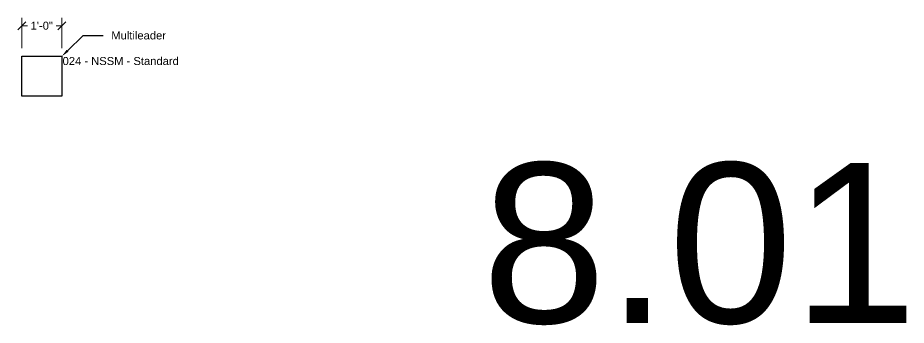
# Model space of a CAD drawing. Header units: inches. Extents: x -301 to 39679, y -468 to 370.
# Drawn here: x -211.1 to 55.2, y -211.4 to -119.2 of the extents above; entities that cross this region are included whole.
import ezdxf
from ezdxf import colors
from ezdxf.entities.mleader import LeaderData, LeaderLine
from ezdxf.math import Vec2, Vec3

# ---------------------------------------------------------------- set-up
doc = ezdxf.new("R2010")
doc.units = ezdxf.units.IN
doc.header["$MEASUREMENT"] = 0
doc.layers.get('Defpoints').update_dxf_attribs({"color": 3})
doc.layers.add('NSE-Call-Outs', color=51, linetype='Continuous', lineweight=13)
doc.layers.add('NSE-Dimensions', color=51, linetype='Continuous', lineweight=13)
doc.styles.add('024 - NSSM - Standard', font='arial.ttf', dxfattribs={"height": 2.4})
doc.styles.add('048 - NSSM - Standard', font='arial.ttf', dxfattribs={"height": 4.8})
doc.dimstyles.new('024 - NSSM - Standard', dxfattribs={"dimtxt": 2.4, "dimasz": 2.4, "dimexe": 2.4, "dimexo": 2.4, "dimgap": 1.2, "dimtad": 0, "dimtih": 1, "dimtoh": 1, "dimdec": 4, "dimzin": 3, "dimdsep": 46, "dimlunit": 4, "dimtxsty": '024 - NSSM - Standard', "dimblk": 'OBLIQUE', "dimcen": 2.4, "dimclrd": 256, "dimclre": 256, "dimclrt": 256, "dimadec": 0, "dimazin": 0, "dimtfac": 0.7, "dimtdec": 4, "dimtmove": 1, "dimatfit": 2, "dimfxl": 1, "dimtfill": 1, "dimtfillclr": 11, "dimfrac": 1, "dimtolj": 1, "dimtzin": 0, "dimlwd": 0, "dimlwe": 0, "dimarcsym": 0})

# ---------------------------------------------------------------- blocks, each defined once
blk = doc.blocks.new('_Oblique')
at = {"color": 0, "linetype": 'ByBlock', "lineweight": -2}
blk.add_line((-0.5, -0.5), (0.5, 0.5), dxfattribs=at)
blk = doc.blocks.new('*D16')
at = {"layer": 'Defpoints', "color": 0, "transparency": 16777216}
for p in [(-197.94, -121.6), (-209.94, -130.76), (-197.94, -130.76)]:
    blk.add_point(p, dxfattribs=at)
at = {"layer": 'NSE-Dimensions', "lineweight": 0, "transparency": 16777216}
for p, q in [((-209.94, -128.36), (-209.94, -119.2)), ((-197.94, -128.36), (-197.94, -119.2)), ((-209.94, -121.6), (-208.21, -121.6)), ((-197.94, -121.6), (-199.66, -121.6))]:
    blk.add_line(p, q, dxfattribs=at)
at = {"layer": 'NSE-Dimensions', "lineweight": 0, "transparency": 16777216, "xscale": 2.4, "yscale": 2.4, "zscale": 2.4, "rotation": 180}
blk.add_blockref('_Oblique', (-209.94, -121.6), dxfattribs=at)
at = {"layer": 'NSE-Dimensions', "lineweight": 0, "transparency": 16777216, "xscale": 2.4, "yscale": 2.4, "zscale": 2.4}
blk.add_blockref('_Oblique', (-197.94, -121.6), dxfattribs=at)
at = {"layer": 'NSE-Dimensions', "transparency": 16777216, "insert": (-203.94, -121.6), "char_height": 2.4, "attachment_point": 5, "style": '024 - NSSM - Standard', "bg_fill": 3, "box_fill_scale": 1.25, "bg_fill_color": 256, "bg_fill_true_color": 13158600, "bg_fill_transparency": 0}
blk.add_mtext('\\A1;1\'-0"', dxfattribs=at)

msp = doc.modelspace()

# ---------------------------------------------------------------- linework, layer by layer
at = {"layer": 'Defpoints'}
msp.add_lwpolyline([(-209.93558, -130.76308), (-197.93558, -130.76308), (-197.93558, -142.76308), (-209.93558, -142.76308)], close=True, dxfattribs=at)

# ---------------------------------------------------------------- texts
at = {"layer": 'Defpoints', "insert": (-72.05002, -162.75), "char_height": 48, "attachment_point": 1, "style": '048 - NSSM - Standard'}
msp.add_mtext_dynamic_manual_height_columns('8.01', width=15.7513444, gutter_width=2, heights=[0], dxfattribs=at)
at = {"layer": 'NSE-Call-Outs', "insert": (-197.7066, -130.9795), "char_height": 2.4, "attachment_point": 1, "style": '024 - NSSM - Standard'}
msp.add_mtext_dynamic_manual_height_columns('024 - NSSM - Standard', width=41.3540218, gutter_width=0.5, heights=[0], dxfattribs=at)

# ---------------------------------------------------------------- next in the draw order: dimensions: what is measured, and where the dimension line sits
at = {"layer": 'NSE-Dimensions'}
dim = msp.add_linear_dim(base=(-197.93558, -121.60263), p1=(-209.93558, -130.76308), p2=(-197.93558, -130.76308), dimstyle='024 - NSSM - Standard', dxfattribs=at)
dim.commit()
dim.dimension.update_dxf_attribs({"geometry": '*D16', "text_midpoint": (-203.93558, -121.60263)})

# ---------------------------------------------------------------- next in the draw order: leaders
at = {"layer": 'NSE-Call-Outs'}
ml = msp.add_multileader_mtext('Standard', dxfattribs=at)
ml.set_content('Multileader', color=256, style='024 - NSSM - Standard')
ml.set_leader_properties(color=256)
ml.build(insert=Vec2(0, 0))
ml.multileader.update_dxf_attribs({"dogleg_length": 6, "arrow_head_size": 2.4})
ctx = ml.context
ctx.base_point, ctx.char_height, ctx.arrow_head_size, ctx.landing_gap_size, ctx.plane_origin = Vec3(-185.50237, -124.52484), 2.4, 2.4, 2.4, Vec3(-197.93558, -130.76308)
notes = []
notes.append((ctx, [(0, (1, 1, 0), (-191.50237, -124.52484), (1, 0), 6, [(0, [(-197.93558, -130.76308)], 0, [])])]))
ctx.mtext.insert, ctx.mtext.flow_direction = Vec3(-183.10237, -123.30519), 5
for ctx, leaders in notes:
    for number, flags, end, landing, length, lines in leaders:
        leader = LeaderData()
        leader.index, (leader.has_last_leader_line, leader.has_dogleg_vector, leader.attachment_direction) = number, flags
        leader.last_leader_point, leader.dogleg_vector, leader.dogleg_length = Vec3(end), Vec3(landing), length
        for number, points, colour, breaks in lines:
            line = LeaderLine()
            line.index, line.vertices, line.color, line.breaks = number, Vec3.list(points), colors.encode_raw_color(colour), breaks
            leader.lines.append(line)
        ctx.leaders.append(leader)

doc.saveas('drawing.dxf')
